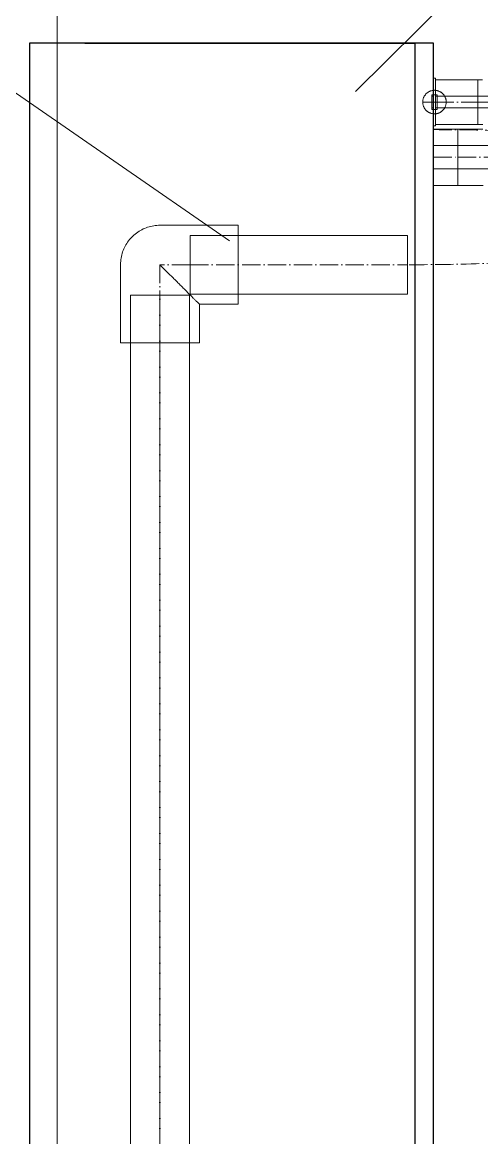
# Model space of a CAD drawing. Header units: millimetres. Extents: x -88595 to 880822, y -1054509 to -148035.
# Drawn here: x 200059 to 200309, y -269735 to -269128 of the extents above; entities that cross this region are included whole.
import ezdxf

# ---------------------------------------------------------------- set-up
doc = ezdxf.new("R2010")
doc.units = ezdxf.units.MM
doc.linetypes.add('$0$ADSK_Осевая', pattern=[14, 10, -2, 0, -2])
doc.linetypes.add('$3$ADSK_Осевая', pattern=[14, 10, -2, 0, -2])
for name, color, linetype, lineweight in [('Аннотация', 7, 'Continuous', 20), ('Изоляция', 7, 'Continuous', 18), ('Марки', 7, 'Continuous', 20), ('Оборудование', 7, 'Continuous', 18), ('Ограждение', 7, 'Continuous', 9), ('Трубопровод', 7, 'Continuous', 18), ('Трубопроводы', 7, 'Continuous', 18)]:
    doc.layers.add(name, color=color, linetype=linetype, lineweight=lineweight)

# ---------------------------------------------------------------- blocks, each defined once
blk = doc.blocks.new('$0$ADSK_Настенный внутренний блок кондиционера1 - 1U50PHP1FRA-3259956-В_Координация_1 этаж ОВ3')
at = {"layer": 'Оборудование', "color": 150, "lineweight": 30, "true_color": 0x0080ff}
for p, q in [((487.5, 0), (-487.5, 0)), ((-487.5, 0), (-487.5, -20)), ((-487.5, 0), (-487.5, -10)), ((-487.5, -190), (-487.5, -10)), ((487.5, -10), (-487.5, -10)), ((-487.5, -20), (-487.5, -150)), ((-487.5, -150), (-487.5, -220)), ((-487.5, -190), (-487.5, -220)), ((-487.5, -220), (487.5, -220))]:
    blk.add_line(p, q, dxfattribs=at)
blk = doc.blocks.new('$0$ADSK_МедьПайка_Отвод-гнутая труба - Отвод _гнутая труба_-94627-В_Координация_1 этаж ОВ3')
at = {"layer": 'Трубопроводы', "color": 190, "true_color": 0x8000ff}
for p, q in [((-16488.73, 18357.41), (-16488.73, 18354.23)), ((-16488.73, 18354.23), (-16488.73, 18351.06))]:
    blk.add_line(p, q, dxfattribs=at)
at = {"layer": 'Трубопроводы', "color": 190, "true_color": 0x8000ff, "flags": 128}
for points in [[(-16488.73, 18357.41), (-16488.09, 18357.41), (-16487.46, 18357.41), (-16486.83, 18357.41), (-16486.2, 18357.41), (-16485.57, 18357.41), (-16484.95, 18357.41), (-16484.34, 18357.41), (-16483.73, 18357.41), (-16483.13, 18357.41), (-16482.54, 18357.41), (-16481.96, 18357.41), (-16481.39, 18357.41), (-16480.84, 18357.41), (-16480.29, 18357.41), (-16479.76, 18357.41), (-16479.25, 18357.41), (-16478.74, 18357.41), (-16478.26, 18357.41), (-16477.79, 18357.41), (-16477.34, 18357.41), (-16476.9, 18357.41), (-16476.49, 18357.41), (-16476.1, 18357.41), (-16475.72, 18357.41), (-16475.37, 18357.41), (-16475.03, 18357.41), (-16474.72, 18357.41), (-16474.44, 18357.41), (-16474.17, 18357.41), (-16473.93, 18357.41), (-16473.71, 18357.41), (-16473.52, 18357.41), (-16473.35, 18357.41), (-16473.2, 18357.41), (-16473.08, 18357.41), (-16472.99, 18357.41), (-16472.92, 18357.41), (-16472.87, 18357.41), (-16472.85, 18357.41)], [(-16476.03, 18354.23), (-16476.02, 18354.36), (-16476.02, 18354.49), (-16476, 18354.61), (-16475.99, 18354.74), (-16475.96, 18354.86), (-16475.93, 18354.99), (-16475.9, 18355.11), (-16475.86, 18355.23), (-16475.82, 18355.35), (-16475.77, 18355.47), (-16475.72, 18355.59), (-16475.67, 18355.7), (-16475.61, 18355.81), (-16475.54, 18355.92), (-16475.47, 18356.03), (-16475.4, 18356.13), (-16475.32, 18356.23), (-16475.24, 18356.33), (-16475.15, 18356.42), (-16475.06, 18356.51), (-16474.97, 18356.6), (-16474.87, 18356.68), (-16474.77, 18356.76), (-16474.67, 18356.83), (-16474.57, 18356.9), (-16474.46, 18356.97), (-16474.35, 18357.03), (-16474.23, 18357.09), (-16474.12, 18357.14), (-16474, 18357.19), (-16473.88, 18357.24), (-16473.76, 18357.27), (-16473.64, 18357.31), (-16473.51, 18357.34), (-16473.39, 18357.36), (-16473.26, 18357.38), (-16473.14, 18357.39), (-16473.01, 18357.4), (-16472.88, 18357.41), (-16472.85, 18357.41)], [(-16472.85, 18351.06), (-16472.98, 18351.06), (-16473.1, 18351.07), (-16473.23, 18351.08), (-16473.36, 18351.1), (-16473.48, 18351.12), (-16473.61, 18351.15), (-16473.73, 18351.18), (-16473.85, 18351.22), (-16473.97, 18351.26), (-16474.09, 18351.31), (-16474.2, 18351.36), (-16474.32, 18351.42), (-16474.43, 18351.48), (-16474.54, 18351.54), (-16474.64, 18351.61), (-16474.75, 18351.69), (-16474.85, 18351.76), (-16474.94, 18351.85), (-16475.04, 18351.93), (-16475.13, 18352.02), (-16475.21, 18352.11), (-16475.3, 18352.21), (-16475.38, 18352.31), (-16475.45, 18352.41), (-16475.52, 18352.52), (-16475.59, 18352.63), (-16475.65, 18352.74), (-16475.71, 18352.85), (-16475.76, 18352.96), (-16475.81, 18353.08), (-16475.85, 18353.2), (-16475.89, 18353.32), (-16475.93, 18353.44), (-16475.96, 18353.57), (-16475.98, 18353.69), (-16476, 18353.82), (-16476.01, 18353.94), (-16476.02, 18354.07), (-16476.03, 18354.2), (-16476.03, 18354.23)], [(-16472.85, 18357.41), (-16472.72, 18357.41), (-16472.6, 18357.4), (-16472.47, 18357.38), (-16472.34, 18357.37), (-16472.22, 18357.34), (-16472.1, 18357.32), (-16471.97, 18357.28), (-16471.85, 18357.25), (-16471.73, 18357.2), (-16471.61, 18357.16), (-16471.5, 18357.11), (-16471.38, 18357.05), (-16471.27, 18356.99), (-16471.16, 18356.92), (-16471.06, 18356.85), (-16470.95, 18356.78), (-16470.85, 18356.7), (-16470.76, 18356.62), (-16470.66, 18356.53), (-16470.57, 18356.44), (-16470.49, 18356.35), (-16470.4, 18356.26), (-16470.32, 18356.16), (-16470.25, 18356.05), (-16470.18, 18355.95), (-16470.11, 18355.84), (-16470.05, 18355.73), (-16469.99, 18355.62), (-16469.94, 18355.5), (-16469.89, 18355.38), (-16469.85, 18355.26), (-16469.81, 18355.14), (-16469.77, 18355.02), (-16469.75, 18354.9), (-16469.72, 18354.77), (-16469.7, 18354.65), (-16469.69, 18354.52), (-16469.68, 18354.39), (-16469.68, 18354.27), (-16469.68, 18354.23)], [(-16469.68, 18354.23), (-16469.68, 18354.11), (-16469.69, 18353.98), (-16469.7, 18353.85), (-16469.72, 18353.73), (-16469.74, 18353.6), (-16469.77, 18353.48), (-16469.8, 18353.36), (-16469.84, 18353.23), (-16469.88, 18353.11), (-16469.93, 18353), (-16469.98, 18352.88), (-16470.03, 18352.77), (-16470.1, 18352.66), (-16470.16, 18352.55), (-16470.23, 18352.44), (-16470.3, 18352.34), (-16470.38, 18352.24), (-16470.46, 18352.14), (-16470.55, 18352.05), (-16470.64, 18351.96), (-16470.73, 18351.87), (-16470.83, 18351.79), (-16470.93, 18351.71), (-16471.03, 18351.63), (-16471.14, 18351.56), (-16471.24, 18351.49), (-16471.35, 18351.43), (-16471.47, 18351.38), (-16471.58, 18351.32), (-16471.7, 18351.27), (-16471.82, 18351.23), (-16471.94, 18351.19), (-16472.06, 18351.16), (-16472.19, 18351.13), (-16472.31, 18351.1), (-16472.44, 18351.08), (-16472.56, 18351.07), (-16472.69, 18351.06), (-16472.82, 18351.06), (-16472.85, 18351.06)], [(-16472.85, 18351.06), (-16472.86, 18351.06), (-16472.9, 18351.06), (-16472.96, 18351.06), (-16473.05, 18351.06), (-16473.17, 18351.06), (-16473.31, 18351.06), (-16473.47, 18351.06), (-16473.66, 18351.06), (-16473.87, 18351.06), (-16474.1, 18351.06), (-16474.36, 18351.06), (-16474.64, 18351.06), (-16474.95, 18351.06), (-16475.28, 18351.06), (-16475.62, 18351.06), (-16475.99, 18351.06), (-16476.38, 18351.06), (-16476.79, 18351.06), (-16477.22, 18351.06), (-16477.67, 18351.06), (-16478.13, 18351.06), (-16478.61, 18351.06), (-16479.11, 18351.06), (-16479.62, 18351.06), (-16480.15, 18351.06), (-16480.69, 18351.06), (-16481.24, 18351.06), (-16481.81, 18351.06), (-16482.39, 18351.06), (-16482.97, 18351.06), (-16483.57, 18351.06), (-16484.17, 18351.06), (-16484.79, 18351.06), (-16485.4, 18351.06), (-16486.03, 18351.06), (-16486.66, 18351.06), (-16487.29, 18351.06), (-16487.92, 18351.06), (-16488.55, 18351.06), (-16488.73, 18351.06)]]:
    blk.add_lwpolyline(points, dxfattribs=at)
at = {"layer": 'Трубопроводы', "color": 190, "true_color": 0x8000ff}
for radius, start, end in [(3.18, 0, 180), (3.17, 180, 0)]:
    blk.add_arc((-16472.85, 18354.23), radius, start, end, dxfattribs=at)
blk = doc.blocks.new('$0$ADSK_МедьПайка_Отвод-гнутая труба - Отвод _гнутая труба_-3260024-В_Координация_1 этаж ОВ3')
at = {"layer": 'Трубопроводы', "color": 134, "true_color": 0x00a6a6}
for p, q in [((-16459.6, 18290.58), (-16459.6, 18284.23)), ((-16459.6, 18284.23), (-16459.6, 18277.88))]:
    blk.add_line(p, q, dxfattribs=at)
at = {"layer": 'Трубопроводы', "color": 134, "true_color": 0x00a6a6, "flags": 128}
for points in [[(-16459.6, 18290.58), (-16458.33, 18290.58), (-16457.06, 18290.58), (-16455.8, 18290.58), (-16454.54, 18290.58), (-16453.29, 18290.58), (-16452.05, 18290.58), (-16450.83, 18290.58), (-16449.61, 18290.58), (-16448.42, 18290.58), (-16447.24, 18290.58), (-16446.08, 18290.58), (-16444.94, 18290.58), (-16443.82, 18290.58), (-16442.74, 18290.58), (-16441.67, 18290.58), (-16440.64, 18290.58), (-16439.64, 18290.58), (-16438.67, 18290.58), (-16437.73, 18290.58), (-16436.82, 18290.58), (-16435.96, 18290.58), (-16435.13, 18290.58), (-16434.34, 18290.58), (-16433.59, 18290.58), (-16432.88, 18290.58), (-16432.22, 18290.58), (-16431.6, 18290.58), (-16431.02, 18290.58), (-16430.49, 18290.58), (-16430.01, 18290.58), (-16429.57, 18290.58), (-16429.18, 18290.58), (-16428.84, 18290.58), (-16428.55, 18290.58), (-16428.31, 18290.58), (-16428.12, 18290.58), (-16427.98, 18290.58), (-16427.89, 18290.58), (-16427.85, 18290.58)], [(-16434.2, 18284.23), (-16434.2, 18284.49), (-16434.18, 18284.74), (-16434.15, 18284.99), (-16434.12, 18285.24), (-16434.07, 18285.49), (-16434.02, 18285.74), (-16433.95, 18285.99), (-16433.88, 18286.23), (-16433.79, 18286.47), (-16433.7, 18286.71), (-16433.6, 18286.94), (-16433.48, 18287.17), (-16433.36, 18287.39), (-16433.23, 18287.61), (-16433.09, 18287.82), (-16432.94, 18288.03), (-16432.79, 18288.23), (-16432.62, 18288.42), (-16432.45, 18288.61), (-16432.27, 18288.79), (-16432.09, 18288.96), (-16431.9, 18289.13), (-16431.7, 18289.28), (-16431.49, 18289.43), (-16431.28, 18289.58), (-16431.07, 18289.71), (-16430.84, 18289.83), (-16430.62, 18289.95), (-16430.39, 18290.05), (-16430.15, 18290.15), (-16429.91, 18290.24), (-16429.67, 18290.32), (-16429.43, 18290.38), (-16429.18, 18290.44), (-16428.93, 18290.49), (-16428.68, 18290.53), (-16428.43, 18290.56), (-16428.17, 18290.57), (-16427.92, 18290.58), (-16427.85, 18290.58)], [(-16427.85, 18290.58), (-16427.6, 18290.58), (-16427.34, 18290.56), (-16427.09, 18290.54), (-16426.84, 18290.5), (-16426.59, 18290.46), (-16426.34, 18290.4), (-16426.1, 18290.34), (-16425.85, 18290.26), (-16425.61, 18290.18), (-16425.38, 18290.08), (-16425.15, 18289.98), (-16424.92, 18289.87), (-16424.7, 18289.74), (-16424.48, 18289.61), (-16424.27, 18289.47), (-16424.06, 18289.33), (-16423.86, 18289.17), (-16423.66, 18289.01), (-16423.48, 18288.84), (-16423.3, 18288.66), (-16423.12, 18288.47), (-16422.96, 18288.28), (-16422.8, 18288.08), (-16422.65, 18287.87), (-16422.51, 18287.66), (-16422.37, 18287.45), (-16422.25, 18287.23), (-16422.13, 18287), (-16422.03, 18286.77), (-16421.93, 18286.53), (-16421.84, 18286.3), (-16421.77, 18286.05), (-16421.7, 18285.81), (-16421.64, 18285.56), (-16421.59, 18285.31), (-16421.55, 18285.06), (-16421.53, 18284.81), (-16421.51, 18284.56), (-16421.5, 18284.3), (-16421.5, 18284.23)], [(-16427.85, 18277.88), (-16428.1, 18277.89), (-16428.36, 18277.9), (-16428.61, 18277.93), (-16428.86, 18277.96), (-16429.11, 18278.01), (-16429.36, 18278.06), (-16429.61, 18278.13), (-16429.85, 18278.21), (-16430.09, 18278.29), (-16430.32, 18278.38), (-16430.56, 18278.49), (-16430.78, 18278.6), (-16431.01, 18278.72), (-16431.22, 18278.85), (-16431.44, 18278.99), (-16431.64, 18279.14), (-16431.84, 18279.3), (-16432.04, 18279.46), (-16432.23, 18279.63), (-16432.41, 18279.81), (-16432.58, 18279.99), (-16432.74, 18280.19), (-16432.9, 18280.39), (-16433.05, 18280.59), (-16433.19, 18280.8), (-16433.33, 18281.02), (-16433.45, 18281.24), (-16433.57, 18281.47), (-16433.67, 18281.7), (-16433.77, 18281.93), (-16433.86, 18282.17), (-16433.93, 18282.41), (-16434, 18282.66), (-16434.06, 18282.9), (-16434.11, 18283.15), (-16434.15, 18283.4), (-16434.17, 18283.66), (-16434.19, 18283.91), (-16434.2, 18284.16), (-16434.2, 18284.23)], [(-16421.5, 18284.23), (-16421.51, 18283.98), (-16421.52, 18283.73), (-16421.55, 18283.47), (-16421.58, 18283.22), (-16421.63, 18282.97), (-16421.68, 18282.72), (-16421.75, 18282.48), (-16421.82, 18282.24), (-16421.91, 18282), (-16422, 18281.76), (-16422.11, 18281.53), (-16422.22, 18281.3), (-16422.34, 18281.08), (-16422.47, 18280.86), (-16422.61, 18280.65), (-16422.76, 18280.44), (-16422.91, 18280.24), (-16423.08, 18280.05), (-16423.25, 18279.86), (-16423.43, 18279.68), (-16423.61, 18279.5), (-16423.8, 18279.34), (-16424, 18279.18), (-16424.21, 18279.03), (-16424.42, 18278.89), (-16424.64, 18278.76), (-16424.86, 18278.63), (-16425.08, 18278.52), (-16425.31, 18278.41), (-16425.55, 18278.31), (-16425.79, 18278.23), (-16426.03, 18278.15), (-16426.27, 18278.08), (-16426.52, 18278.02), (-16426.77, 18277.98), (-16427.02, 18277.94), (-16427.27, 18277.91), (-16427.53, 18277.89), (-16427.78, 18277.88), (-16427.85, 18277.88)], [(-16427.85, 18277.88), (-16427.88, 18277.88), (-16427.95, 18277.88), (-16428.08, 18277.88), (-16428.26, 18277.88), (-16428.48, 18277.88), (-16428.76, 18277.88), (-16429.09, 18277.88), (-16429.46, 18277.88), (-16429.89, 18277.88), (-16430.36, 18277.88), (-16430.87, 18277.88), (-16431.44, 18277.88), (-16432.05, 18277.88), (-16432.7, 18277.88), (-16433.4, 18277.88), (-16434.13, 18277.88), (-16434.91, 18277.88), (-16435.73, 18277.88), (-16436.59, 18277.88), (-16437.48, 18277.88), (-16438.41, 18277.88), (-16439.37, 18277.88), (-16440.37, 18277.88), (-16441.39, 18277.88), (-16442.45, 18277.88), (-16443.53, 18277.88), (-16444.64, 18277.88), (-16445.77, 18277.88), (-16446.92, 18277.88), (-16448.1, 18277.88), (-16449.29, 18277.88), (-16450.5, 18277.88), (-16451.72, 18277.88), (-16452.96, 18277.88), (-16454.2, 18277.88), (-16455.46, 18277.88), (-16456.72, 18277.88), (-16457.99, 18277.88), (-16459.26, 18277.88), (-16459.6, 18277.88)]]:
    blk.add_lwpolyline(points, dxfattribs=at)
at = {"layer": 'Трубопроводы', "color": 134, "true_color": 0x00a6a6}
for start, end in [(0, 180), (180, 0)]:
    blk.add_arc((-16427.85, 18284.23), 6.35, start, end, dxfattribs=at)
blk = doc.blocks.new('$0$ADSK_Полипропилен_Отвод - Универсальный-3258870-В_Координация_1 этаж ОВ3')
at = {"layer": 'Трубопроводы', "color": 24, "true_color": 0xa52900}
for p, q in [((-21.5, 42.5), (-21.5, 21.5)), ((21.5, 42.5), (-21.5, 42.5)), ((21.5, 42.5), (-21.5, 42.5)), ((-16, 42.5), (-16, 16.5)), ((-16, 42.5), (0, 42.5)), ((0, 42.5), (16, 42.5)), ((16, 16.5), (16, 42.5)), ((21.5, 0), (21.5, 42.5)), ((-21.5, 21.5), (-42.5, 21.5)), ((-42.5, 21.5), (-42.5, -21.5)), ((-42.5, 21.5), (-42.5, -21.5)), ((-16.5, 16), (-42.5, 16)), ((-42.5, 0), (-42.5, 16)), ((-16.5, 16), (-16.5, 0)), ((0, 16.5), (-16, 16.5)), ((16, 16.5), (0, 16.5)), ((-16.5, 0), (-16.5, -16)), ((-42.5, -16), (-42.5, 0)), ((-42.5, -16), (-16.5, -16)), ((-42.5, -21.5), (0, -21.5))]:
    blk.add_line(p, q, dxfattribs=at)
at = {"layer": 'Трубопроводы', "color": 24, "true_color": 0xa52900, "flags": 128}
blk.add_lwpolyline([(0, -21.5), (0.86, -21.48), (1.72, -21.43), (2.57, -21.35), (3.43, -21.23), (4.27, -21.07), (5.11, -20.88), (5.94, -20.66), (6.76, -20.41), (7.57, -20.12), (8.37, -19.8), (9.16, -19.45), (9.93, -19.07), (10.68, -18.66), (11.42, -18.22), (12.14, -17.74), (12.84, -17.25), (13.52, -16.72), (14.18, -16.16), (14.81, -15.58), (15.42, -14.98), (16.01, -14.35), (16.57, -13.7), (17.11, -13.03), (17.61, -12.33), (18.09, -11.62), (18.54, -10.88), (18.96, -10.13), (19.35, -9.37), (19.71, -8.59), (20.04, -7.79), (20.33, -6.98), (20.6, -6.16), (20.83, -5.34), (21.02, -4.5), (21.19, -3.65), (21.32, -2.8), (21.41, -1.95), (21.47, -1.09), (21.5, -0.23), (21.5, 0)], dxfattribs=at)
at = {"layer": 'Трубопроводы', "color": 24, "true_color": 0xa52900}
for points, knots in [([(0, 0), (-1.21, 1.2), (-3.62, 3.62), (-6.6, 6.6), (-8.93, 8.92), (-10.63, 10.63), (-12.01, 12.02), (-13.09, 13.09), (-13.88, 13.88), (-14.65, 14.65), (-15.4, 15.4), (-16.12, 16.12), (-16.81, 16.81), (-17.47, 17.48), (-18.11, 18.11), (-18.7, 18.7), (-19.24, 19.24), (-19.74, 19.74), (-20.34, 20.34), (-20.95, 20.94), (-21.37, 21.39), (-21.49, 21.5), (-21.5, 21.5)], [0, 0, 0, 0, 0.125, 0.25, 0.3125, 0.375, 0.4375, 0.46875, 0.5, 0.53125, 0.5625, 0.59375, 0.625, 0.65625, 0.6875, 0.71875, 0.75, 0.78125, 0.8125, 0.875, 0.9375, 1, 1, 1, 1]), ([(-21.5, 21.5), (-21.49, 21.5), (-21.37, 21.39), (-20.95, 20.94), (-20.34, 20.34), (-19.74, 19.74), (-19.24, 19.24), (-18.7, 18.7), (-18.11, 18.11), (-17.47, 17.48), (-16.81, 16.81), (-16.12, 16.12), (-15.4, 15.4), (-14.65, 14.65), (-13.88, 13.88), (-13.09, 13.09), (-12.01, 12.02), (-10.63, 10.63), (-8.93, 8.92), (-6.6, 6.6), (-3.62, 3.62), (-1.21, 1.2), (0, 0)], [0, 0, 0, 0, 0.0625, 0.125, 0.1875, 0.21875, 0.25, 0.28125, 0.3125, 0.34375, 0.375, 0.40625, 0.4375, 0.46875, 0.5, 0.53125, 0.5625, 0.625, 0.6875, 0.75, 0.875, 1, 1, 1, 1])]:
    blk.add_open_spline(points, degree=3, knots=knots, dxfattribs=at)
blk = doc.blocks.new('1 этаж')
at = {"layer": 'Ограждение'}
blk.add_line((236207.71, 660207.6), (236207.71, 654617.6), dxfattribs=at)

msp = doc.modelspace()

# ---------------------------------------------------------------- linework, layer by layer
at = {"layer": 'Аннотация'}
msp.add_line((200240.7, -269165.86), (200935.57, -268478.09), dxfattribs=at)
at = {"layer": 'Изоляция', "color": 190, "true_color": 0x8000ff}
for p, q in [((200284.25, -269158.66), (200283.25, -269158.66)), ((200283.25, -269158.66), (200283.25, -269184.61)), ((200284.25, -269184.61), (200284.25, -269158.66)), ((200307.38, -269159.46), (200284.25, -269159.46)), ((200307.38, -269183.81), (200307.38, -269159.46)), ((200283.25, -269184.61), (200284.25, -269184.61)), ((200284.25, -269183.81), (200307.38, -269183.81))]:
    msp.add_line(p, q, dxfattribs=at)
at = {"layer": 'Изоляция', "color": 134, "true_color": 0x00a6a6}
for p, q in [((200296.5, -269186.29), (200283.25, -269186.29)), ((200296.5, -269216.99), (200296.5, -269186.29)), ((200283.25, -269194.64), (200283.25, -269216.99)), ((200283.25, -269216.99), (200296.5, -269216.99))]:
    msp.add_line(p, q, dxfattribs=at)
at = {"layer": 'Изоляция', "color": 190, "true_color": 0x8000ff, "flags": 128}
for points in [[(200307.38, -269159.46), (200308.01, -269159.46), (200308.65, -269159.46), (200309.28, -269159.46), (200309.91, -269159.46)], [(200310.08, -269183.81), (200309.45, -269183.81), (200308.82, -269183.81), (200308.18, -269183.81), (200307.55, -269183.81), (200307.38, -269183.81)]]:
    msp.add_lwpolyline(points, dxfattribs=at)
at = {"layer": 'Изоляция', "color": 134, "true_color": 0x00a6a6, "flags": 128}
for points in [[(200296.5, -269186.29), (200297.77, -269186.29), (200299.04, -269186.29), (200300.3, -269186.29), (200301.56, -269186.29), (200302.81, -269186.29), (200304.05, -269186.29), (200305.28, -269186.29), (200306.49, -269186.29), (200307.69, -269186.29), (200308.87, -269186.29), (200310.03, -269186.29)], [(200310.33, -269216.99), (200309.18, -269216.99), (200308.01, -269216.99), (200306.81, -269216.99), (200305.61, -269216.99), (200304.38, -269216.99), (200303.15, -269216.99), (200301.9, -269216.99), (200300.64, -269216.99), (200299.38, -269216.99), (200298.11, -269216.99), (200296.84, -269216.99), (200296.5, -269216.99)]]:
    msp.add_lwpolyline(points, dxfattribs=at)
at = {"layer": 'Марки'}
msp.add_line((200172.12, -269247.1), (199868.77, -269037.89), dxfattribs=at)
at = {"layer": 'Трубопровод', "color": 190, "true_color": 0x8000ff}
for p, q in [((200307.38, -269168.46), (200284.25, -269168.46)), ((200284.25, -269174.81), (200307.38, -269174.81))]:
    msp.add_line(p, q, dxfattribs=at)
at = {"layer": 'Трубопровод', "color": 190, "linetype": '$0$ADSK_Осевая', "true_color": 0x8000ff}
msp.add_line((200284.25, -269171.64), (200307.38, -269171.64), dxfattribs=at)
msp.add_line((200284.25, -269171.64), (200307.38, -269171.64), dxfattribs=at)
at = {"layer": 'Трубопровод', "color": 134, "true_color": 0x00a6a6}
for p, q in [((200296.5, -269195.29), (200283.25, -269195.29)), ((200283.25, -269207.99), (200296.5, -269207.99))]:
    msp.add_line(p, q, dxfattribs=at)
at = {"layer": 'Трубопровод', "color": 134, "linetype": '$0$ADSK_Осевая', "true_color": 0x00a6a6}
msp.add_line((200283.25, -269201.64), (200296.5, -269201.64), dxfattribs=at)
msp.add_line((200283.25, -269201.64), (200296.5, -269201.64), dxfattribs=at)
at = {"layer": 'Трубопровод', "color": 24, "true_color": 0xa52900}
for p, q in [((200269.11, -269244.14), (200150.75, -269244.14)), ((200150.75, -269244.14), (200150.75, -269276.14)), ((200269.11, -269276.14), (200269.11, -269244.14)), ((200118.25, -269276.64), (200118.25, -272345.2)), ((200150.25, -269276.64), (200118.25, -269276.64)), ((200150.25, -272345.2), (200150.25, -269276.64)), ((200150.75, -269276.14), (200269.11, -269276.14))]:
    msp.add_line(p, q, dxfattribs=at)
at = {"layer": 'Трубопровод', "color": 24, "linetype": '$0$ADSK_Осевая', "true_color": 0xa52900}
for p, q in [((200150.75, -269260.14), (200269.11, -269260.14)), ((200150.75, -269260.14), (200269.11, -269260.14)), ((200134.25, -270616.36), (200134.25, -269276.64)), ((200134.25, -272345.2), (200134.25, -269276.64))]:
    msp.add_line(p, q, dxfattribs=at)
at = {"layer": 'Трубопроводы', "color": 190, "true_color": 0x8000ff}
for p, q in [((200283.25, -269167.64), (200282.25, -269167.64)), ((200282.25, -269167.64), (200282.25, -269175.64)), ((200282.25, -269167.64), (200282.25, -269175.64)), ((200283.25, -269168.44), (200282.25, -269168.44)), ((200282.25, -269174.84), (200282.25, -269168.44)), ((200282.25, -269174.84), (200282.25, -269168.44)), ((200283.25, -269175.64), (200283.25, -269167.64)), ((200283.25, -269175.64), (200283.25, -269167.64)), ((200284.25, -269167.66), (200283.25, -269167.64)), ((200283.25, -269168.44), (200283.25, -269174.84)), ((200283.25, -269168.44), (200283.25, -269174.84)), ((200285.25, -269167.66), (200284.25, -269167.66)), ((200284.25, -269167.66), (200284.25, -269175.61)), ((200284.25, -269167.66), (200284.25, -269175.61)), ((200285.25, -269168.46), (200284.25, -269168.46)), ((200284.25, -269174.81), (200284.25, -269168.46)), ((200284.25, -269174.81), (200284.25, -269168.46)), ((200285.25, -269175.61), (200285.25, -269167.66)), ((200285.25, -269175.61), (200285.25, -269167.66)), ((200285.25, -269168.46), (200285.25, -269174.81)), ((200285.25, -269168.46), (200285.25, -269174.81)), ((200277.35, -269171.64), (200290.15, -269171.64)), ((200277.35, -269171.64), (200290.15, -269171.64)), ((200283.25, -269171.64), (200284.25, -269171.64)), ((200284.25, -269174.81), (200285.25, -269174.81)), ((200282.25, -269174.84), (200283.25, -269174.84)), ((200282.25, -269175.64), (200283.25, -269175.64)), ((200283.25, -269175.64), (200284.25, -269175.61)), ((200284.25, -269175.61), (200285.25, -269175.61))]:
    msp.add_line(p, q, dxfattribs=at)
at = {"layer": 'Трубопроводы', "color": 190, "linetype": '$0$ADSK_Осевая', "true_color": 0x8000ff}
msp.add_line((200307.38, -269171.64), (200323.25, -269171.64), dxfattribs=at)
at = {"layer": 'Трубопроводы', "color": 24, "true_color": 0xa52900}
msp.add_line((200283.25, -269184.61), (200283.25, -269194.64), dxfattribs=at)
at = {"layer": 'Трубопроводы', "color": 134, "linetype": '$0$ADSK_Осевая', "true_color": 0x00a6a6}
msp.add_line((200296.5, -269201.64), (200328.25, -269201.64), dxfattribs=at)
at = {"layer": 'Трубопроводы', "color": 24, "linetype": '$0$ADSK_Осевая', "true_color": 0xa52900}
for p, q in [((200134.25, -269260.14), (200134.25, -269276.64)), ((200150.75, -269260.14), (200134.25, -269260.14))]:
    msp.add_line(p, q, dxfattribs=at)
at = {"layer": 'Трубопроводы', "color": 190, "true_color": 0x8000ff, "flags": 128}
for points in [[(200277.35, -269171.64), (200277.36, -269171.38), (200277.37, -269171.12), (200277.4, -269170.87), (200277.43, -269170.62), (200277.48, -269170.36), (200277.54, -269170.11), (200277.6, -269169.87), (200277.68, -269169.62), (200277.76, -269169.38), (200277.86, -269169.14), (200277.96, -269168.91), (200278.08, -269168.68), (200278.2, -269168.46), (200278.33, -269168.24), (200278.47, -269168.02), (200278.62, -269167.81), (200278.78, -269167.61), (200278.94, -269167.42), (200279.11, -269167.23), (200279.29, -269167.04), (200279.48, -269166.87), (200279.67, -269166.7), (200279.87, -269166.54), (200280.08, -269166.39), (200280.29, -269166.25), (200280.51, -269166.12), (200280.74, -269165.99), (200280.96, -269165.88), (200281.2, -269165.77), (200281.43, -269165.67), (200281.67, -269165.58), (200281.92, -269165.5), (200282.16, -269165.44), (200282.41, -269165.38), (200282.66, -269165.33), (200282.92, -269165.29), (200283.17, -269165.26), (200283.43, -269165.24), (200283.68, -269165.24), (200283.94, -269165.24), (200284.19, -269165.25), (200284.45, -269165.27), (200284.7, -269165.31), (200284.96, -269165.35), (200285.21, -269165.4), (200285.45, -269165.47), (200285.7, -269165.54), (200285.94, -269165.62), (200286.18, -269165.71), (200286.42, -269165.82), (200286.65, -269165.93), (200286.87, -269166.05), (200287.09, -269166.18), (200287.31, -269166.31), (200287.52, -269166.46), (200287.72, -269166.62), (200287.92, -269166.78), (200288.11, -269166.95), (200288.29, -269167.13), (200288.47, -269167.31), (200288.64, -269167.51), (200288.8, -269167.7), (200288.95, -269167.91), (200289.1, -269168.12), (200289.24, -269168.34), (200289.36, -269168.56), (200289.48, -269168.79), (200289.59, -269169.02), (200289.69, -269169.25), (200289.78, -269169.49), (200289.86, -269169.73), (200289.93, -269169.98), (200290, -269170.23), (200290.05, -269170.48), (200290.09, -269170.73), (200290.12, -269170.99), (200290.14, -269171.24), (200290.15, -269171.5), (200290.15, -269171.64)], [(200290.15, -269171.64), (200290.15, -269171.89), (200290.13, -269172.15), (200290.11, -269172.4), (200290.07, -269172.66), (200290.02, -269172.91), (200289.97, -269173.16), (200289.9, -269173.4), (200289.83, -269173.65), (200289.74, -269173.89), (200289.65, -269174.13), (200289.54, -269174.36), (200289.43, -269174.59), (200289.31, -269174.82), (200289.17, -269175.04), (200289.03, -269175.25), (200288.89, -269175.46), (200288.73, -269175.66), (200288.56, -269175.86), (200288.39, -269176.04), (200288.21, -269176.23), (200288.02, -269176.4), (200287.83, -269176.57), (200287.63, -269176.73), (200287.42, -269176.88), (200287.21, -269177.02), (200286.99, -269177.16), (200286.77, -269177.28), (200286.54, -269177.4), (200286.31, -269177.5), (200286.07, -269177.6), (200285.83, -269177.69), (200285.59, -269177.77), (200285.34, -269177.84), (200285.09, -269177.89), (200284.84, -269177.94), (200284.59, -269177.98), (200284.33, -269178.01), (200284.08, -269178.03), (200283.82, -269178.04), (200283.56, -269178.03), (200283.31, -269178.02), (200283.05, -269178), (200282.8, -269177.96), (200282.55, -269177.92), (200282.3, -269177.87), (200282.05, -269177.81), (200281.8, -269177.73), (200281.56, -269177.65), (200281.32, -269177.56), (200281.09, -269177.46), (200280.86, -269177.34), (200280.63, -269177.22), (200280.41, -269177.09), (200280.2, -269176.96), (200279.99, -269176.81), (200279.78, -269176.66), (200279.58, -269176.49), (200279.39, -269176.32), (200279.21, -269176.14), (200279.03, -269175.96), (200278.86, -269175.77), (200278.7, -269175.57), (200278.55, -269175.36), (200278.4, -269175.15), (200278.27, -269174.94), (200278.14, -269174.71), (200278.02, -269174.49), (200277.91, -269174.25), (200277.81, -269174.02), (200277.72, -269173.78), (200277.64, -269173.54), (200277.57, -269173.29), (200277.51, -269173.04), (200277.46, -269172.79), (200277.42, -269172.54), (200277.38, -269172.28), (200277.36, -269172.03), (200277.35, -269171.77), (200277.35, -269171.64)]]:
    msp.add_lwpolyline(points, dxfattribs=at)
at = {"layer": 'Трубопроводы', "color": 24, "linetype": '$3$ADSK_Осевая', "true_color": 0xa52900}
msp.add_open_spline([(200283.25, -269186.64), (200540.8, -269186.64), (200526.67, -269260.14), (200269.11, -269260.14)], degree=3, dxfattribs=at)

# ---------------------------------------------------------------- block references
at = {"layer": 'Оборудование', "color": 5, "true_color": 0x0000ff}
msp.add_blockref('1 этаж', (-36129.46, -928314.54), dxfattribs=at)
at = {"layer": 'Оборудование', "color": 150, "lineweight": 30, "true_color": 0x0080ff, "rotation": 270.0000000000004}
msp.add_blockref('$0$ADSK_Настенный внутренний блок кондиционера1 - 1U50PHP1FRA-3259956-В_Координация_1 этаж ОВ3', (200283.25, -269627.14), dxfattribs=at)
at = {"layer": 'Трубопроводы', "color": 190, "true_color": 0x8000ff}
msp.add_blockref('$0$ADSK_МедьПайка_Отвод-гнутая труба - Отвод _гнутая труба_-94627-В_Координация_1 этаж ОВ3', (216796.1, -287525.87), dxfattribs=at)
at = {"layer": 'Трубопроводы', "color": 134, "true_color": 0x00a6a6}
msp.add_blockref('$0$ADSK_МедьПайка_Отвод-гнутая труба - Отвод _гнутая труба_-3260024-В_Координация_1 этаж ОВ3', (216756.1, -287485.87), dxfattribs=at)
at = {"layer": 'Трубопроводы', "color": 24, "true_color": 0xa52900, "rotation": 180}
msp.add_blockref('$0$ADSK_Полипропилен_Отвод - Универсальный-3258870-В_Координация_1 этаж ОВ3', (200134.25, -269260.14), dxfattribs=at)

doc.saveas('drawing.dxf')
